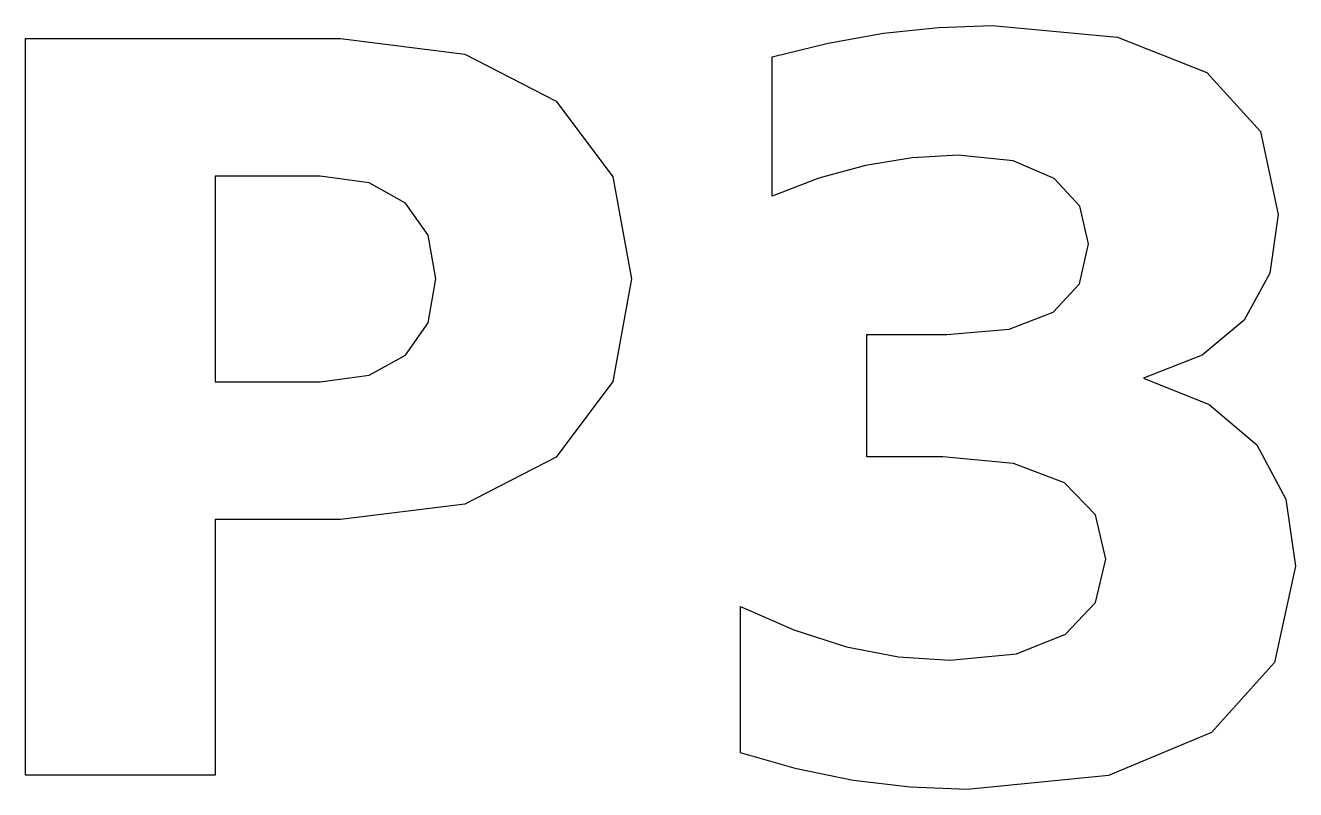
# Model space of a CAD drawing. Header units: millimetres. Extents: x -24.15 to -19.84, y 5.55 to 8.14.
import ezdxf

# ---------------------------------------------------------------- set-up
doc = ezdxf.new("R2010")
doc.units = ezdxf.units.MM

msp = doc.modelspace()

# ---------------------------------------------------------------- linework, layer by layer
for points in [[(-20.3588, 6.948), (-20.1364, 6.8586), (-19.9747, 6.7209), (-19.8758, 6.5375), (-19.8429, 6.3099), (-19.9141, 5.9827), (-20.1279, 5.7447), (-20.4777, 5.5996), (-20.9579, 5.5512), (-21.1509, 5.559), (-21.3442, 5.5823), (-21.5365, 5.6212), (-21.7267, 5.6755), (-21.7267, 6.1728), (-21.5464, 6.0933), (-21.3677, 6.0361), (-21.1908, 6.0016), (-21.0168, 5.9901), (-20.7906, 6.0122), (-20.6241, 6.0785), (-20.5216, 6.1867), (-20.4874, 6.3335), (-20.5224, 6.4837), (-20.6273, 6.5923), (-20.8005, 6.6582), (-21.0404, 6.6802), (-21.2981, 6.6802), (-21.2981, 7.0954), (-21.027, 7.0954), (-20.8149, 7.1144), (-20.6653, 7.1715), (-20.5761, 7.2675), (-20.5464, 7.4035), (-20.5753, 7.5309), (-20.6621, 7.6258), (-20.8013, 7.6849), (-20.9884, 7.7046), (-21.1447, 7.6957), (-21.3029, 7.6692), (-21.4616, 7.626), (-21.6196, 7.5658), (-21.6196, 8.0378), (-21.4296, 8.0847), (-21.2413, 8.1182), (-21.0554, 8.1383), (-20.8727, 8.145), (-20.447, 8.105), (-20.144, 7.9848), (-19.9624, 7.7847), (-19.9018, 7.5037), (-19.9307, 7.3044), (-20.0175, 7.1447), (-20.1605, 7.0256)], [(-23.0849, 8.1), (-22.6631, 8.047), (-22.3525, 7.8878), (-22.1608, 7.6312), (-22.0969, 7.2845), (-22.1608, 6.9363), (-22.3525, 6.6791), (-22.6631, 6.5204), (-23.0849, 6.4674), (-23.5098, 6.4674), (-23.5098, 5.6), (-24.1544, 5.6), (-24.1544, 8.1)], [(-23.5098, 6.9347), (-23.1535, 6.9347), (-22.9873, 6.9574), (-22.8637, 7.0257), (-22.7869, 7.136), (-22.7613, 7.2845), (-22.7869, 7.4325), (-22.8637, 7.5422), (-22.9873, 7.6102), (-23.1535, 7.6328), (-23.5098, 7.6328)]]:
    msp.add_lwpolyline(points, close=True)

doc.saveas('drawing.dxf')
